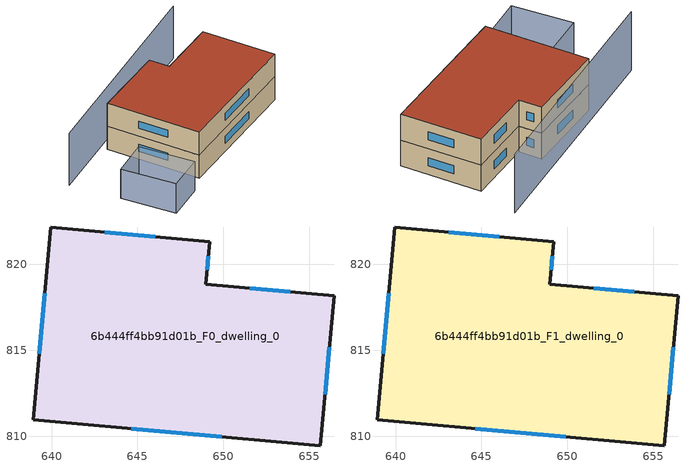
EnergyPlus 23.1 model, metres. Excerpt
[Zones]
6b444ff4bb91d01b_F0_dwelling_0
 floor ground (EU_floor_Construction): 656.45,818.18 655.66,809.44 638.92,810.96 639.94,822.17 649.21,821.33 648.98,818.86 z0
 wall outside (EU_wall_Construction): 649.21,821.33 639.94,822.17 638.92,810.96 655.66,809.44 656.45,818.18 648.98,818.86 649.21,821.33 z0:3
 window (EU_Window_Construction): 646.03,821.62 643.11,821.88 / 649.06,819.7 649.13,820.48 / 653.89,818.41 651.54,818.63 / 655.93,812.43 656.18,815.19 / 644.65,810.44 649.93,809.96 / 639.59,818.33 639.27,814.8 z1.03:1.97
6b444ff4bb91d01b_F1_dwelling_0
 floor to 6b444ff4bb91d01b_F0_dwelling_0 (EU_floor_Construction): 656.45,818.18 655.65,809.44 638.92,810.96 639.94,822.17 649.21,821.33 648.98,818.86 z3
 wall outside (EU_wall_Construction): 649.21,821.33 639.94,822.17 638.92,810.96 655.66,809.44 656.45,818.18 648.98,818.86 649.21,821.33 z3:6
 window (EU_Window_Construction): 646.03,821.62 643.11,821.88 / 649.06,819.7 649.13,820.48 / 653.89,818.41 651.54,818.63 / 655.93,812.43 656.18,815.19 / 644.65,810.44 649.93,809.96 / 639.59,818.33 639.27,814.8 z4.03:4.97
 roof outside (EU_roof_Construction): 655.66,809.44 656.45,818.18 648.98,818.86 649.21,821.33 639.94,822.17 638.92,810.96 z6
shading: 636.72,817.08 636.55,810.48 / 636.55,810.48 631.9,810.6 / 631.9,810.6 632.07,817.2 / 632.07,817.2 636.72,817.08 z0:3.8; 658.52,822.6 632.12,823.22 z0:6.8
[Building]
EU S2 Campaign: North Axis=0; Terrain=City; Solar Distribution=FullExterior
[Site:Location]
Cape.Town.Intl.AP: Latitude=-33.965; Longitude=18.602; Time Zone=2; Elevation=46
[SizingPeriod:WeatherFileDays]
AnnualSizingPeriod: Begin Month=1; Begin Day of Month=1; End Month=12; End Day of Month=31; Day of Week for Start Day=Monday; Use Weather File Daylight Saving Period=No; Use Weather File Rain and Snow Indicators=No
[MATERIAL]
EU_InternalMass_Material: Roughness=MediumRough; Thickness=0.1; Conductivity=1; Density=1800; Specific Heat=900; Thermal Absorptance=0.9; Solar Absorptance=0.7; Visible Absorptance=0.7
[MATERIAL:NOMASS] Roughness=MediumRough; Thermal Absorptance=0.9; Solar Absorptance=0.7; Visible Absorptance=0.7
Name | Thermal Resistance
EU_wall_NoMass | 0.493876
EU_roof_NoMass | 0.449382
EU_floor_NoMass | 1.25
[WINDOWMATERIAL:SIMPLEGLAZINGSYSTEM]
EU_Window_SimpleGlazing: UFactor=4.4; Solar Heat Gain Coefficient=0.85; Visible Transmittance=0.85
[CONSTRUCTION]
EU_wall_Construction: EU_wall_NoMass
EU_roof_Construction: EU_roof_NoMass
EU_floor_Construction: EU_floor_NoMass
EU_Window_Construction: EU_Window_SimpleGlazing
EU_InternalMass_Construction: EU_InternalMass_Material
[ZONE] Type=1; Multiplier=1; Ceiling Height=autocalculate; Volume=511.563; Floor Area=autocalculate; Part of Total Floor Area=Yes
6b444ff4bb91d01b_F0_dwelling_0; 6b444ff4bb91d01b_F1_dwelling_0
[INTERNALMASS] Construction=EU_InternalMass_Construction; Surface Area=170.521
Name | Zone or ZoneList
6b444ff4bb91d01b_F0_dwelling_0_EU_InternalMass | 6b444ff4bb91d01b_F0_dwelling_0
6b444ff4bb91d01b_F1_dwelling_0_EU_InternalMass | 6b444ff4bb91d01b_F1_dwelling_0
[OTHEREQUIPMENT] Fuel Type=Electricity; Design Level Calculation Method=Watts/Area; Power per Zone Floor Area=1; Fraction Latent=0; Fraction Radiant=0; Fraction Lost=0; Carbon Dioxide Generation Rate=0; EndUse Subcategory=EU_Step8_InternalGains
Name | Zone or ZoneList or Space or SpaceList | Schedule
EU_Step8_InternalGain_6b444ff4bb91d01b_F0_dwelling_0_f000 | 6b444ff4bb91d01b_F0_dwelling_0 | EU_Step8_GainSchedule_6b444ff4bb91d01b_F0_dwelling_0_f000
EU_Step8_InternalGain_6b444ff4bb91d01b_F1_dwelling_0_f000 | 6b444ff4bb91d01b_F1_dwelling_0 | EU_Step8_GainSchedule_6b444ff4bb91d01b_F1_dwelling_0_f000
[ZONEVENTILATION:DESIGNFLOWRATE] Schedule=EU_AlwaysOn; Design Flow Rate Calculation Method=AirChanges/Hour; Air Changes per Hour=0.64; Ventilation Type=Natural; Fan Pressure Rise=0; Fan Total Efficiency=1; Constant Term Coefficient=1; Temperature Term Coefficient=0; Velocity Term Coefficient=0; Velocity Squared Term Coefficient=0; Minimum Indoor Temperature=-100; Maximum Indoor Temperature=100; Delta Temperature=-100; Minimum Outdoor Temperature=-100; Maximum Outdoor Temperature=100; Maximum Wind Speed=40
Name | Zone or ZoneList or Space or SpaceList
EU_ConstantAir_6b444ff4bb91d01b_F0_dwelling_0 | 6b444ff4bb91d01b_F0_dwelling_0
EU_ConstantAir_6b444ff4bb91d01b_F1_dwelling_0 | 6b444ff4bb91d01b_F1_dwelling_0
[HVACTEMPLATE:THERMOSTAT] Constant Heating Setpoint=20; Constant Cooling Setpoint=50
EU_HeatOnly_6b444ff4bb91d01b_F0_dwelling_0; EU_HeatOnly_6b444ff4bb91d01b_F1_dwelling_0
[HVACTEMPLATE:ZONE:IDEALLOADSAIRSYSTEM] System Availability Schedule=EU_AlwaysOn; Maximum Heating Supply Air Temperature=50; Minimum Cooling Supply Air Temperature=13; Maximum Heating Supply Air Humidity Ratio=0.0156; Minimum Cooling Supply Air Humidity Ratio=0.0077; Heating Limit=NoLimit; Cooling Limit=NoLimit; Heating Availability Schedule=EU_AlwaysOn; Cooling Availability Schedule=EU_CoolingOff; Dehumidification Control Type=ConstantSensibleHeatRatio; Cooling Sensible Heat Ratio=0.7; Dehumidification Setpoint=60; Humidification Control Type=None; Humidification Setpoint=30; Outdoor Air Method=None; Outdoor Air Flow Rate per Person=0.00944; Outdoor Air Flow Rate per Zone Floor Area=0; Outdoor Air Flow Rate per Zone=0; Demand Controlled Ventilation Type=None; Outdoor Air Economizer Type=NoEconomizer; Heat Recovery Type=None; Sensible Heat Recovery Effectiveness=0.7; Latent Heat Recovery Effectiveness=0.65
Name | Template Thermostat
6b444ff4bb91d01b_F0_dwelling_0 | EU_HeatOnly_6b444ff4bb91d01b_F0_dwelling_0
6b444ff4bb91d01b_F1_dwelling_0 | EU_HeatOnly_6b444ff4bb91d01b_F1_dwelling_0
[SIZING:ZONE] Zone Cooling Design Supply Air Temperature Input Method=SupplyAirTemperature; Zone Cooling Design Supply Air Temperature=13; Zone Heating Design Supply Air Temperature Input Method=SupplyAirTemperature; Zone Heating Design Supply Air Temperature=50; Zone Cooling Design Supply Air Humidity Ratio=0.008; Zone Heating Design Supply Air Humidity Ratio=0.008; Cooling Design Air Flow Method=DesignDay; Cooling Design Air Flow Rate=0; Cooling Minimum Air Flow per Zone Floor Area=0.000762; Cooling Minimum Air Flow=0; Cooling Minimum Air Flow Fraction=0.2; Heating Design Air Flow Method=DesignDay; Heating Design Air Flow Rate=0; Heating Maximum Air Flow per Zone Floor Area=0.002032; Heating Maximum Air Flow=0.141576; Heating Maximum Air Flow Fraction=0.3; Account for Dedicated Outdoor Air System=No; Dedicated Outdoor Air System Control Strategy=NeutralSupplyAir; Dedicated Outdoor Air Low Setpoint Temperature for Design=autosize; Dedicated Outdoor Air High Setpoint Temperature for Design=autosize; Zone Load Sizing Method=Sensible Load Only No Latent Load; Zone Latent Cooling Design Supply Air Humidity Ratio Input Method=HumidityRatioDifference; Zone Cooling Design Supply Air Humidity Ratio Difference=0.005; Zone Latent Heating Design Supply Air Humidity Ratio Input Method=HumidityRatioDifference; Zone Humidification Design Supply Air Humidity Ratio Difference=0.005
6b444ff4bb91d01b_F0_dwelling_0; 6b444ff4bb91d01b_F1_dwelling_0
[SCHEDULE:CONSTANT]
Name | Hourly Value
EU_AlwaysOn | 1
EU_CoolingOff | 0
[SCHEDULE:FILE] Column Number=1; Rows to Skip at Top=0; Number of Hours of Data=8760; Column Separator=Comma; Interpolate to Timestep=No; Minutes per Item=60; Adjust Schedule for Daylight Savings=Yes
Name | File
EU_Step8_GainSchedule_6b444ff4bb91d01b_F0_dwelling_0_f000 | ../../schedules/6b444ff4bb91d01b/6b444ff4bb91d01b_F0_dwelling_0_f000_gain.csv
EU_Step8_GainSchedule_6b444ff4bb91d01b_F1_dwelling_0_f000 | ../../schedules/6b444ff4bb91d01b/6b444ff4bb91d01b_F1_dwelling_0_f000_gain.csv
